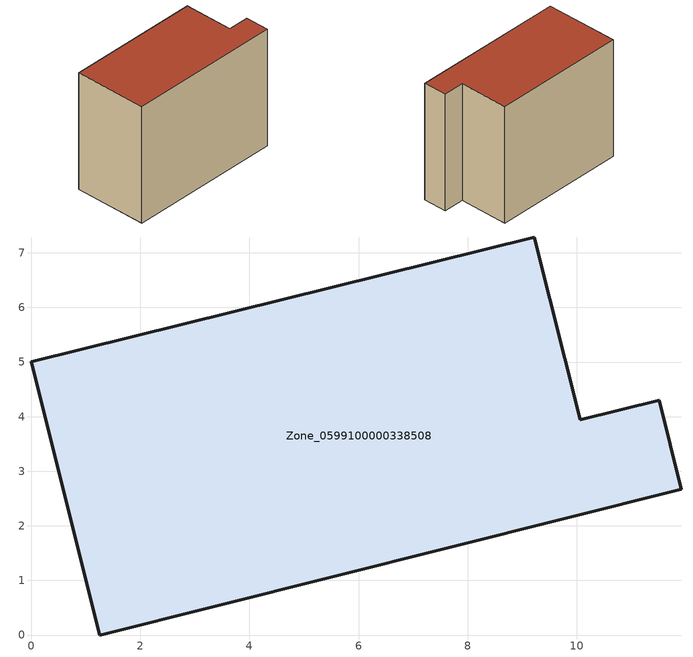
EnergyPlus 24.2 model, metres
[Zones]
Zone_0599100000338508
 floor ground (C_G): 1.25,0 0,5 9.22,7.29 10.06,3.94 11.51,4.3 11.91,2.67 z0
 wall outside (C_F): 1.25,0 11.91,2.67 11.51,4.3 10.06,3.94 9.22,7.29 0,5 1.25,0 z0:8.52
 roof outside (C_R): 0,5 1.25,0 11.91,2.67 11.51,4.3 10.06,3.94 9.22,7.29 z8.52
[BUILDING]
Pand.0599100000338508: North Axis=0; Terrain=City; Loads Convergence Tolerance Value=0.04; Temperature Convergence Tolerance Value=0.4; Solar Distribution=FullExterior; Maximum Number of Warmup Days=25; Minimum Number of Warmup Days=1
[Site:Location]
Rotterdam.The.Hague.AP_ZH_NLD Design_Conditions: Latitude=51.96; Longitude=4.45; Time Zone=1; Elevation=-4.5
[SITE:GROUNDTEMPERATURE:BUILDINGSURFACE]
18, 18, 18, 18, 18, 18, 18, 18, 18, 18, 18, 18
[MATERIAL] Thermal Absorptance=0.9; Solar Absorptance=0.7; Visible Absorptance=0.7
Name | Roughness | Thickness | Conductivity | Density | Specific Heat
G.TI.1992-2005 | MediumSmooth | 0.15 | 0.06 | 540 | 1210
F.TI.1992-2005 | Rough | 0.3 | 0.12 | 1920 | 840
R.TI.1992-2005 | MediumRough | 0.2 | 0.08 | 1500 | 1000
[CONSTRUCTION]
C_G: G.TI.1992-2005
C_F: F.TI.1992-2005
C_R: R.TI.1992-2005
[ZONE]
Zone_0599100000338508: Type=1; Multiplier=1; Ceiling Height=Autocalculate; Volume=Autocalculate; Floor Area=autocalculate; Part of Total Floor Area=Yes
[ZONEINFILTRATION:DESIGNFLOWRATE]
Infil_Zone_0599100000338508: Zone or ZoneList or Space or SpaceList=Zone_0599100000338508; Schedule=AlwaysOn; Design Flow Rate Calculation Method=Flow/Area; Flow Rate per Floor Area=0.0015; Constant Term Coefficient=1; Temperature Term Coefficient=0; Velocity Term Coefficient=0; Velocity Squared Term Coefficient=0
[HVACTEMPLATE:ZONE:IDEALLOADSAIRSYSTEM]
Zone_0599100000338508: Maximum Heating Supply Air Temperature=50; Minimum Cooling Supply Air Temperature=13; Maximum Heating Supply Air Humidity Ratio=0.0156; Minimum Cooling Supply Air Humidity Ratio=0.0077; Heating Limit=NoLimit; Cooling Limit=NoLimit; Dehumidification Control Type=ConstantSensibleHeatRatio; Cooling Sensible Heat Ratio=0.7; Dehumidification Setpoint=60; Humidification Control Type=None; Humidification Setpoint=30; Outdoor Air Method=None; Outdoor Air Flow Rate per Person=0.00944; Outdoor Air Flow Rate per Zone Floor Area=0; Outdoor Air Flow Rate per Zone=0; Demand Controlled Ventilation Type=None; Outdoor Air Economizer Type=NoEconomizer; Heat Recovery Type=None; Sensible Heat Recovery Effectiveness=0.7; Latent Heat Recovery Effectiveness=0.65
[ZONECONTROL:THERMOSTAT]
ThermostatControl_Zone_0599100000338508: Zone or ZoneList=Zone_0599100000338508; Control Type Schedule=DualSetpointControlType; Control 1=Thermostat_Zone_0599100000338508; Temperature Difference Between Cutout And Setpoint=0
[THERMOSTATSETPOINT:DUALSETPOINT]
Thermostat_Zone_0599100000338508: Heating Setpoint Temperature Schedule=HeatingSetpoint_Zone_0599100000338508; Cooling Setpoint Temperature Schedule=CoolingSetpoint_Zone_0599100000338508
[SCHEDULE:COMPACT]
HeatingSetpoint_Zone_0599100000338508: Through: 12/31, For: AllDays, Until: 24:00, 21
CoolingSetpoint_Zone_0599100000338508: Through: 12/31, For: AllDays, Until: 24:00, 24
DualSetpointControlType: Through: 12/31, For: AllDays, Until: 24:00, 4
AlwaysOn: Through: 12/31, For: AllDays, Until: 24:00, 1
